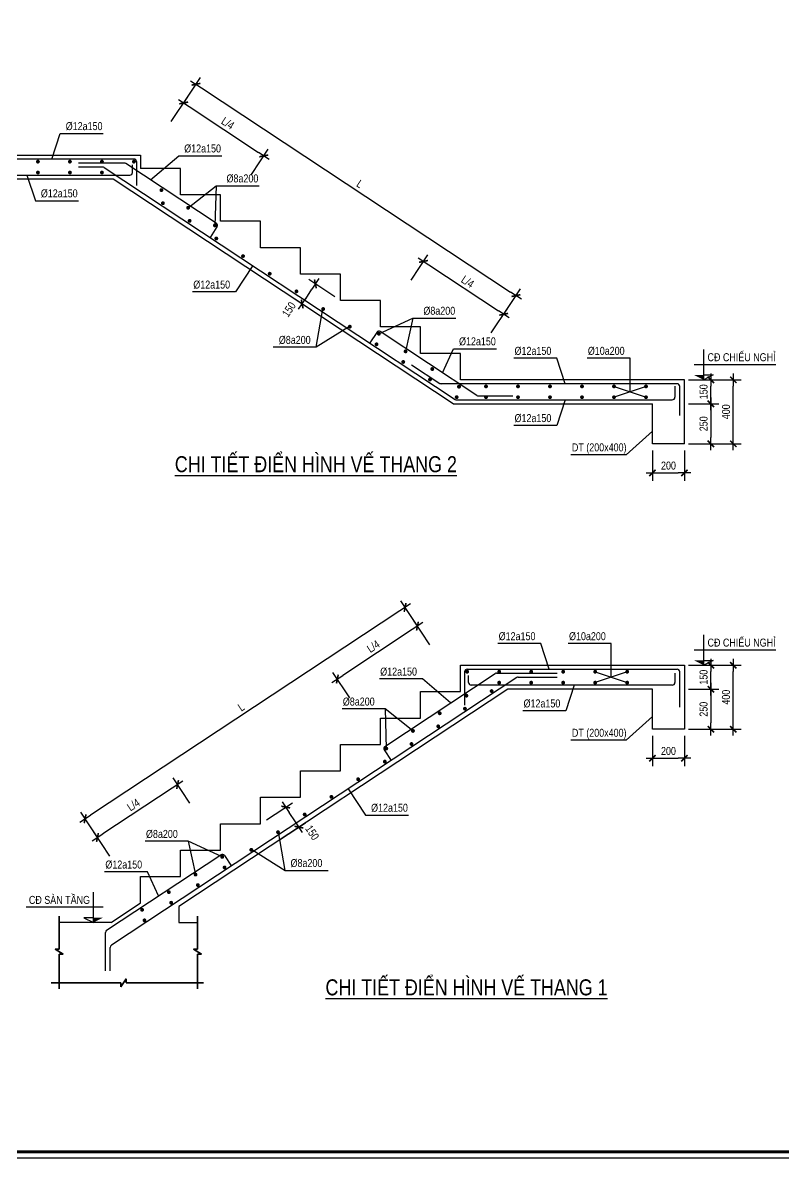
# Model space of a CAD drawing. Header units: millimetres. Extents: x 379264 to 1158416, y -283062 to 356890.
# Drawn here: x 794854 to 806738, y -30402 to -12671 of the extents above; entities that cross this region are included whole.
import ezdxf
from ezdxf.enums import TextEntityAlignment as Align

# ---------------------------------------------------------------- set-up
doc = ezdxf.new("R2010")
doc.units = ezdxf.units.MM
doc.linetypes.add('HIDDEN', pattern=[9.525, 6.35, -3.175])
for name, color, linetype in [('01PM. TEXT A', 3, 'Continuous'), ('02PM. TEXT B', 4, 'Continuous'), ('04PM. THIN', 7, 'Continuous'), ('05PM. FRAME', 4, 'Continuous'), ('06PM. HIDDEN', 4, 'HIDDEN'), ('08PM. SSS X', 6, 'Continuous'), ('11PM. DIM', 2, 'Continuous'), ('BLOCK A - CHI TIET THANG 4$0$Net cat Tuong', 4, 'Continuous')]:
    doc.layers.add(name, color=color, linetype=linetype)
doc.styles.add('[PMDC2013]STYLE', font='arial.ttf', dxfattribs={"width": 0.8})
doc.dimstyles.new('20', dxfattribs={"dimtxt": 250, "dimasz": 200, "dimexe": 250, "dimexo": 0, "dimgap": 100, "dimtad": 1, "dimdec": 0, "dimlfac": 0.2, "dimzin": 0, "dimdsep": 46, "dimtxsty": '[PMDC2013]STYLE', "dimblk": 'TICK', "dimcen": 0, "dimdle": 300, "dimclrd": 2, "dimclre": 2, "dimclrt": 4, "dimadec": 0, "dimazin": 0, "dimtfac": 0.004, "dimtdec": 0, "dimtix": 1, "dimtmove": 2, "dimatfit": 3, "dimldrblk": 'TICK', "dimfxl": 1, "dimtvp": 0.8, "dimtolj": 1, "dimtzin": 0, "dimarcsym": 0})

# ---------------------------------------------------------------- blocks, each defined once
blk = doc.blocks.new('CHG_XX_Khung ten')
blk.add_lwpolyline([(15, 579), (826, 579), (826, 15), (15, 15)], close=True)
at = {"color": 4, "linetype": 'Continuous', "const_width": 1}
blk.add_lwpolyline([(17, 577), (824, 577), (824, 17), (17, 17)], close=True, dxfattribs=at)
blk = doc.blocks.new('TICK')
at = {"color": 0, "linetype": 'ByBlock'}
blk.add_line((1, 0), (-1, 0), dxfattribs=at)
at = {"color": 7, "linetype": 'ByBlock', "const_width": 0.25}
blk.add_lwpolyline([(-0.5, -0.5), (0.5, 0.5)], dxfattribs=at)
blk = doc.blocks.new('*D639')
at = {"layer": '11PM. DIM', "color": 2, "lineweight": -2, "ltscale": 0.3, "transparency": 16777216}
for p, q in [((-14842, -4832), (-14028, -4295)), ((-13933, -4892), (-14126, -4599)), ((-14428, -5458), (-13615, -4921))]:
    blk.add_line(p, q, dxfattribs=at)
at = {"layer": 'Defpoints', "color": 0, "ltscale": 0.3, "transparency": 16777216}
for p in [(-14236, -4432), (-14842, -4832), (-14428, -5458)]:
    blk.add_point(p, dxfattribs=at)
at = {"layer": '11PM. DIM', "color": 2, "lineweight": -2, "ltscale": 0.3, "transparency": 16777216, "xscale": 200, "yscale": 200, "zscale": 200}
for p, rotation in [((-14236, -4432), 123.4248111821306), ((-13823, -5058), 303.4248111821307)]:
    blk.add_blockref('TICK', p, dxfattribs=dict(at, rotation=rotation))
at = {"layer": '11PM. DIM', "color": 4, "ltscale": 0.3, "transparency": 16777216, "insert": (-13409, -5230), "char_height": 250, "attachment_point": 5, "rotation": 303.4248, "style": '[PMDC2013]STYLE'}
blk.add_mtext('\\A1;150', dxfattribs=at)
blk = doc.blocks.new('*D640')
at = {"layer": '11PM. DIM', "color": 2, "lineweight": -2, "ltscale": 0.3, "transparency": 16777216}
for p, q in [((-9735, 636), (-10258, 1428)), ((-10287, 1110), (-12457, -323)), ((-12238, -1017), (-12762, -224))]:
    blk.add_line(p, q, dxfattribs=at)
at = {"layer": 'Defpoints', "color": 0, "ltscale": 0.3, "transparency": 16777216}
for p in [(-9735, 636), (-12624, -433), (-12238, -1017)]:
    blk.add_point(p, dxfattribs=at)
at = {"layer": '11PM. DIM', "color": 2, "lineweight": -2, "ltscale": 0.3, "transparency": 16777216, "xscale": 200, "yscale": 200, "zscale": 200}
for p, rotation in [((-10120, 1220), 33.42481118583261), ((-12624, -433), 213.4248111858326)]:
    blk.add_blockref('TICK', p, dxfattribs=dict(at, rotation=rotation))
at = {"layer": '11PM. DIM', "color": 4, "ltscale": 0.3, "transparency": 16777216, "insert": (-11498, 585), "char_height": 250, "attachment_point": 5, "rotation": 33.4248, "style": '[PMDC2013]STYLE'}
blk.add_mtext('\\A1;L/4', dxfattribs=at)
blk = doc.blocks.new('*D641')
at = {"layer": '11PM. DIM', "color": 2, "lineweight": -2, "ltscale": 0.3, "transparency": 16777216}
for p, q in [((-17231, -4312), (-17754, -3519)), ((-17783, -3838), (-19953, -5270)), ((-19735, -5964), (-20258, -5172))]:
    blk.add_line(p, q, dxfattribs=at)
at = {"layer": 'Defpoints', "color": 0, "ltscale": 0.3, "transparency": 16777216}
for p in [(-17231, -4312), (-20120, -5380), (-19735, -5964)]:
    blk.add_point(p, dxfattribs=at)
at = {"layer": '11PM. DIM', "color": 2, "lineweight": -2, "ltscale": 0.3, "transparency": 16777216, "xscale": 200, "yscale": 200, "zscale": 200}
for p, rotation in [((-17616, -3728), 33.42481118583261), ((-20120, -5380), 213.4248111858326)]:
    blk.add_blockref('TICK', p, dxfattribs=dict(at, rotation=rotation))
at = {"layer": '11PM. DIM', "color": 4, "ltscale": 0.3, "transparency": 16777216, "insert": (-18994, -4363), "char_height": 250, "attachment_point": 5, "rotation": 33.4248, "style": '[PMDC2013]STYLE'}
blk.add_mtext('\\A1;L/4', dxfattribs=at)
blk = doc.blocks.new('*U685')
at = {"const_width": 60}
for points in [[(-30, 0, 1), (30, 0, 1)], [(970, 0, 1), (1030, 0, 1)], [(1970, 0, 1), (2030, 0, 1)], [(2970, 0, 1), (3030, 0, 1)], [(3970, 0, 1), (4030, 0, 1)], [(4970, 0, 1), (5030, 0, 1)], [(5970, 0, 1), (6030, 0, 1)], [(6970, 0, 1), (7030, 0, 1)], [(7970, 0, 1), (8030, 0, 1)], [(8970, 0, 1), (9030, 0, 1)], [(9970, 0, 1), (10030, 0, 1)], [(10970, 0, 1), (11030, 0, 1)], [(11970, 0, 1), (12030, 0, 1)], [(12970, 0, 1), (13030, 0, 1)]]:
    blk.add_lwpolyline(points, format="xyb", close=True, dxfattribs=at)
blk = doc.blocks.new('*U812')
at = {"const_width": 60}
for points in [[(-30, 0, 1), (30, 0, 1)], [(970, 0, 1), (1030, 0, 1)], [(1970, 0, 1), (2030, 0, 1)], [(2970, 0, 1), (3030, 0, 1)]]:
    blk.add_lwpolyline(points, format="xyb", close=True, dxfattribs=at)
blk = doc.blocks.new('*U809')
at = {"const_width": 60}
for points in [[(-4970, 0, -1), (-5030, 0, -1)], [(-3970, 0, -1), (-4030, 0, -1)], [(-2970, 0, -1), (-3030, 0, -1)], [(-1970, 0, -1), (-2030, 0, -1)], [(-970, 0, -1), (-1030, 0, -1)], [(30, 0, -1), (-30, 0, -1)]]:
    blk.add_lwpolyline(points, format="xyb", close=True, dxfattribs=at)
blk = doc.blocks.new('*U811')
at = {"const_width": 60}
for points in [[(-3970, 0, -1), (-4030, 0, -1)], [(-2970, 0, -1), (-3030, 0, -1)], [(-1970, 0, -1), (-2030, 0, -1)], [(-970, 0, -1), (-1030, 0, -1)], [(30, 0, -1), (-30, 0, -1)]]:
    blk.add_lwpolyline(points, format="xyb", close=True, dxfattribs=at)
blk = doc.blocks.new('*D642')
at = {"layer": '11PM. DIM', "color": 2, "lineweight": -2, "ltscale": 0.3, "transparency": 16777216}
for p, q in [((-10120, 1220), (-10643, 2013)), ((-10673, 1694), (-20339, -4686)), ((-20120, -5380), (-20643, -4587))]:
    blk.add_line(p, q, dxfattribs=at)
at = {"layer": 'Defpoints', "color": 0, "ltscale": 0.3, "transparency": 16777216}
for p in [(-10120, 1220), (-20506, -4796), (-20120, -5380)]:
    blk.add_point(p, dxfattribs=at)
at = {"layer": '11PM. DIM', "color": 2, "lineweight": -2, "ltscale": 0.3, "transparency": 16777216, "xscale": 200, "yscale": 200, "zscale": 200}
for p, rotation in [((-10506, 1804), 33.42481118583261), ((-20506, -4796), 213.4248111858326)]:
    blk.add_blockref('TICK', p, dxfattribs=dict(at, rotation=rotation))
at = {"layer": '11PM. DIM', "color": 4, "ltscale": 0.3, "transparency": 16777216, "insert": (-15630, -1308), "char_height": 250, "attachment_point": 5, "rotation": 33.4248, "style": '[PMDC2013]STYLE'}
blk.add_mtext('\\A1;L', dxfattribs=at)
blk = doc.blocks.new('*D643')
at = {"layer": '11PM. DIM', "color": 2, "lineweight": -2, "ltscale": 0.3, "transparency": 16777216}
for p, q in [((-1650, 0), (-700, 0)), ((-950, -550), (-950, -200)), ((-1650, -750), (-700, -750))]:
    blk.add_line(p, q, dxfattribs=at)
at = {"layer": 'Defpoints', "color": 0, "ltscale": 0.3, "transparency": 16777216}
for p in [(-1650, 0), (-950, 0), (-1650, -750)]:
    blk.add_point(p, dxfattribs=at)
at = {"layer": '11PM. DIM', "color": 2, "lineweight": -2, "ltscale": 0.3, "transparency": 16777216, "xscale": 200, "yscale": 200, "zscale": 200}
for p, rotation in [((-950, 0), 90), ((-950, -750), 270)]:
    blk.add_blockref('TICK', p, dxfattribs=dict(at, rotation=rotation))
at = {"layer": '11PM. DIM', "color": 4, "ltscale": 0.3, "transparency": 16777216, "insert": (-1178, -375), "char_height": 250, "attachment_point": 5, "rotation": 90, "style": '[PMDC2013]STYLE'}
blk.add_mtext('\\A1;150', dxfattribs=at)
blk = doc.blocks.new('*D644')
at = {"layer": '11PM. DIM', "color": 2, "lineweight": -2, "ltscale": 0.3, "transparency": 16777216}
for p, q in [((-1650, -750), (-700, -750)), ((-950, -950), (-950, -1800)), ((-1650, -2000), (-700, -2000))]:
    blk.add_line(p, q, dxfattribs=at)
at = {"layer": 'Defpoints', "color": 0, "ltscale": 0.3, "transparency": 16777216}
for p in [(-1650, -750), (-1650, -2000), (-950, -2000)]:
    blk.add_point(p, dxfattribs=at)
at = {"layer": '11PM. DIM', "color": 2, "lineweight": -2, "ltscale": 0.3, "transparency": 16777216, "xscale": 200, "yscale": 200, "zscale": 200}
for p, rotation in [((-950, -750), 90), ((-950, -2000), 270)]:
    blk.add_blockref('TICK', p, dxfattribs=dict(at, rotation=rotation))
at = {"layer": '11PM. DIM', "color": 4, "ltscale": 0.3, "transparency": 16777216, "insert": (-1178, -1375), "char_height": 250, "attachment_point": 5, "rotation": 90, "style": '[PMDC2013]STYLE'}
blk.add_mtext('\\A1;250', dxfattribs=at)
blk = doc.blocks.new('*D645')
at = {"layer": '11PM. DIM', "color": 2, "lineweight": -2, "ltscale": 0.3, "transparency": 16777216}
for p, q in [((-950, 0), (0, 0)), ((-250, -1800), (-250, -200)), ((-950, -2000), (0, -2000))]:
    blk.add_line(p, q, dxfattribs=at)
at = {"layer": 'Defpoints', "color": 0, "ltscale": 0.3, "transparency": 16777216}
for p in [(-950, 0), (-250, 0), (-950, -2000)]:
    blk.add_point(p, dxfattribs=at)
at = {"layer": '11PM. DIM', "color": 2, "lineweight": -2, "ltscale": 0.3, "transparency": 16777216, "xscale": 200, "yscale": 200, "zscale": 200}
for p, rotation in [((-250, 0), 90), ((-250, -2000), 270)]:
    blk.add_blockref('TICK', p, dxfattribs=dict(at, rotation=rotation))
at = {"layer": '11PM. DIM', "color": 4, "ltscale": 0.3, "transparency": 16777216, "insert": (-478, -1000), "char_height": 250, "attachment_point": 5, "rotation": 90, "style": '[PMDC2013]STYLE'}
blk.add_mtext('\\A1;400', dxfattribs=at)
blk = doc.blocks.new('*D646')
at = {"layer": '11PM. DIM', "color": 2, "lineweight": -2, "ltscale": 0.3, "transparency": 16777216}
for p, q in [((-2776, -2208), (-2776, -3158)), ((-1776, -2208), (-1776, -3158)), ((-2576, -2908), (-1976, -2908))]:
    blk.add_line(p, q, dxfattribs=at)
at = {"layer": 'Defpoints', "color": 0, "ltscale": 0.3, "transparency": 16777216}
for p in [(-2776, -2208), (-1776, -2208), (-1776, -2908)]:
    blk.add_point(p, dxfattribs=at)
at = {"layer": '11PM. DIM', "color": 2, "lineweight": -2, "ltscale": 0.3, "transparency": 16777216, "xscale": 200, "yscale": 200, "zscale": 200, "rotation": 180}
blk.add_blockref('TICK', (-2776, -2908), dxfattribs=at)
at = {"layer": '11PM. DIM', "color": 2, "lineweight": -2, "ltscale": 0.3, "transparency": 16777216, "xscale": 200, "yscale": 200, "zscale": 200}
blk.add_blockref('TICK', (-1776, -2908), dxfattribs=at)
at = {"layer": '11PM. DIM', "color": 4, "ltscale": 0.3, "transparency": 16777216, "insert": (-2276, -2681), "char_height": 250, "attachment_point": 5, "style": '[PMDC2013]STYLE'}
blk.add_mtext('\\A1;200', dxfattribs=at)
blk = doc.blocks.new('*U810')
at = {"layer": '04PM. THIN'}
for p, q in [((0, 0), (0, 950)), ((-300, 475), (2250, 475)), ((0, 150), (300, 150)), ((300, 150), (0, 0))]:
    blk.add_line(p, q, dxfattribs=at)
at = {"layer": '04PM. THIN', "linetype": 'ByBlock'}
blk.add_line((-475, 0), (475, 0), dxfattribs=at)
at = {"layer": '04PM. THIN'}
blk.add_solid([(0, 0), (0, 150), (-300, 150)], dxfattribs=at)
blk = doc.blocks.new('*U1034')
at = {"layer": '04PM. THIN'}
for p, q in [((0, 0), (0, 950)), ((-300, 475), (2100, 475)), ((0, 150), (300, 150)), ((300, 150), (0, 0))]:
    blk.add_line(p, q, dxfattribs=at)
at = {"layer": '04PM. THIN', "linetype": 'ByBlock'}
blk.add_line((-475, 0), (475, 0), dxfattribs=at)
at = {"layer": '04PM. THIN'}
blk.add_solid([(0, 0), (0, 150), (-300, 150)], dxfattribs=at)
blk = doc.blocks.new('*D630')
at = {"layer": '11PM. DIM', "color": 2, "lineweight": -2, "ltscale": 0.3, "transparency": 16777216}
for p, q in [((-10929, 2593), (-11743, 3130)), ((-11342, 1967), (-12156, 2504)), ((-11837, 2533), (-11644, 2826))]:
    blk.add_line(p, q, dxfattribs=at)
at = {"layer": 'Defpoints', "color": 0, "ltscale": 0.3, "transparency": 16777216}
for p in [(-11534, 2993), (-10929, 2593), (-11342, 1967)]:
    blk.add_point(p, dxfattribs=at)
at = {"layer": '11PM. DIM', "color": 2, "lineweight": -2, "ltscale": 0.3, "transparency": 16777216, "xscale": 200, "yscale": 200, "zscale": 200}
for p, rotation in [((-11534, 2993), 56.5751888178694), ((-11947, 2367), 236.5751888178694)]:
    blk.add_blockref('TICK', p, dxfattribs=dict(at, rotation=rotation))
at = {"layer": '11PM. DIM', "color": 4, "ltscale": 0.3, "transparency": 16777216, "insert": (-12361, 2195), "char_height": 250, "attachment_point": 5, "rotation": 56.5752, "style": '[PMDC2013]STYLE'}
blk.add_mtext('\\A1;150', dxfattribs=at)
blk = doc.blocks.new('*D631')
at = {"layer": '11PM. DIM', "color": 2, "lineweight": -2, "ltscale": 0.3, "transparency": 16777216}
for p, q in [((-16036, 8061), (-15513, 8853)), ((-15483, 8535), (-13314, 7102)), ((-13532, 6408), (-13009, 7201))]:
    blk.add_line(p, q, dxfattribs=at)
at = {"layer": 'Defpoints', "color": 0, "ltscale": 0.3, "transparency": 16777216}
for p in [(-16036, 8061), (-13147, 6992), (-13532, 6408)]:
    blk.add_point(p, dxfattribs=at)
at = {"layer": '11PM. DIM', "color": 2, "lineweight": -2, "ltscale": 0.3, "transparency": 16777216, "xscale": 200, "yscale": 200, "zscale": 200}
for p, rotation in [((-15650, 8645), 146.5751888141674), ((-13147, 6992), 326.5751888141674)]:
    blk.add_blockref('TICK', p, dxfattribs=dict(at, rotation=rotation))
at = {"layer": '11PM. DIM', "color": 4, "ltscale": 0.3, "transparency": 16777216, "insert": (-14272, 8010), "char_height": 250, "attachment_point": 5, "rotation": 326.5752, "style": '[PMDC2013]STYLE'}
blk.add_mtext('\\A1;L/4', dxfattribs=at)
blk = doc.blocks.new('*D632')
at = {"layer": '11PM. DIM', "color": 2, "lineweight": -2, "ltscale": 0.3, "transparency": 16777216}
for p, q in [((-8540, 3113), (-8017, 3906)), ((-7987, 3587), (-5817, 2155)), ((-6036, 1461), (-5513, 2253))]:
    blk.add_line(p, q, dxfattribs=at)
at = {"layer": 'Defpoints', "color": 0, "ltscale": 0.3, "transparency": 16777216}
for p in [(-8540, 3113), (-5650, 2045), (-6036, 1461)]:
    blk.add_point(p, dxfattribs=at)
at = {"layer": '11PM. DIM', "color": 2, "lineweight": -2, "ltscale": 0.3, "transparency": 16777216, "xscale": 200, "yscale": 200, "zscale": 200}
for p, rotation in [((-8154, 3697), 146.5751888141674), ((-5650, 2045), 326.5751888141674)]:
    blk.add_blockref('TICK', p, dxfattribs=dict(at, rotation=rotation))
at = {"layer": '11PM. DIM', "color": 4, "ltscale": 0.3, "transparency": 16777216, "insert": (-6776, 3062), "char_height": 250, "attachment_point": 5, "rotation": 326.5752, "style": '[PMDC2013]STYLE'}
blk.add_mtext('\\A1;L/4', dxfattribs=at)
blk = doc.blocks.new('*U580')
at = {"const_width": 60}
for points in [[(-30, 0, 1), (30, 0, 1)], [(970, 0, 1), (1030, 0, 1)], [(1970, 0, 1), (2030, 0, 1)], [(2970, 0, 1), (3030, 0, 1)], [(3970, 0, 1), (4030, 0, 1)], [(4970, 0, 1), (5030, 0, 1)], [(5970, 0, 1), (6030, 0, 1)], [(6970, 0, 1), (7030, 0, 1)], [(7970, 0, 1), (8030, 0, 1)], [(8970, 0, 1), (9030, 0, 1)], [(9970, 0, 1), (10030, 0, 1)], [(10970, 0, 1), (11030, 0, 1)]]:
    blk.add_lwpolyline(points, format="xyb", close=True, dxfattribs=at)
blk = doc.blocks.new('*U579')
at = {"const_width": 60}
for points in [[(-30, 0, 1), (30, 0, 1)], [(970, 0, 1), (1030, 0, 1)], [(1970, 0, 1), (2030, 0, 1)]]:
    blk.add_lwpolyline(points, format="xyb", close=True, dxfattribs=at)
blk = doc.blocks.new('*D633')
at = {"layer": '11PM. DIM', "color": 2, "lineweight": -2, "ltscale": 0.3, "transparency": 16777216}
for p, q in [((-15650, 8645), (-15127, 9438)), ((-15098, 9119), (-5432, 2739)), ((-5650, 2045), (-5127, 2838))]:
    blk.add_line(p, q, dxfattribs=at)
at = {"layer": 'Defpoints', "color": 0, "ltscale": 0.3, "transparency": 16777216}
for p in [(-15650, 8645), (-5265, 2629), (-5650, 2045)]:
    blk.add_point(p, dxfattribs=at)
at = {"layer": '11PM. DIM', "color": 2, "lineweight": -2, "ltscale": 0.3, "transparency": 16777216, "xscale": 200, "yscale": 200, "zscale": 200}
for p, rotation in [((-15265, 9229), 146.5751888141674), ((-5265, 2629), 326.5751888141674)]:
    blk.add_blockref('TICK', p, dxfattribs=dict(at, rotation=rotation))
at = {"layer": '11PM. DIM', "color": 4, "ltscale": 0.3, "transparency": 16777216, "insert": (-10141, 6117), "char_height": 250, "attachment_point": 5, "rotation": 326.5752, "style": '[PMDC2013]STYLE'}
blk.add_mtext('\\A1;L', dxfattribs=at)
blk = doc.blocks.new('*D634')
at = {"layer": '11PM. DIM', "color": 2, "lineweight": -2, "ltscale": 0.3, "transparency": 16777216}
for p, q in [((126, 0), (1076, 0)), ((826, -550), (826, -200)), ((126, -750), (1076, -750))]:
    blk.add_line(p, q, dxfattribs=at)
at = {"layer": 'Defpoints', "color": 0, "ltscale": 0.3, "transparency": 16777216}
for p in [(126, 0), (826, 0), (126, -750)]:
    blk.add_point(p, dxfattribs=at)
at = {"layer": '11PM. DIM', "color": 2, "lineweight": -2, "ltscale": 0.3, "transparency": 16777216, "xscale": 200, "yscale": 200, "zscale": 200}
for p, rotation in [((826, 0), 90), ((826, -750), 270)]:
    blk.add_blockref('TICK', p, dxfattribs=dict(at, rotation=rotation))
at = {"layer": '11PM. DIM', "color": 4, "ltscale": 0.3, "transparency": 16777216, "insert": (598, -375), "char_height": 250, "attachment_point": 5, "rotation": 90, "style": '[PMDC2013]STYLE'}
blk.add_mtext('\\A1;150', dxfattribs=at)
blk = doc.blocks.new('*D635')
at = {"layer": '11PM. DIM', "color": 2, "lineweight": -2, "ltscale": 0.3, "transparency": 16777216}
for p, q in [((126, -750), (1076, -750)), ((826, -950), (826, -1800)), ((126, -2000), (1076, -2000))]:
    blk.add_line(p, q, dxfattribs=at)
at = {"layer": 'Defpoints', "color": 0, "ltscale": 0.3, "transparency": 16777216}
for p in [(126, -750), (126, -2000), (826, -2000)]:
    blk.add_point(p, dxfattribs=at)
at = {"layer": '11PM. DIM', "color": 2, "lineweight": -2, "ltscale": 0.3, "transparency": 16777216, "xscale": 200, "yscale": 200, "zscale": 200}
for p, rotation in [((826, -750), 90), ((826, -2000), 270)]:
    blk.add_blockref('TICK', p, dxfattribs=dict(at, rotation=rotation))
at = {"layer": '11PM. DIM', "color": 4, "ltscale": 0.3, "transparency": 16777216, "insert": (598, -1375), "char_height": 250, "attachment_point": 5, "rotation": 90, "style": '[PMDC2013]STYLE'}
blk.add_mtext('\\A1;250', dxfattribs=at)
blk = doc.blocks.new('*D636')
at = {"layer": '11PM. DIM', "color": 2, "lineweight": -2, "ltscale": 0.3, "transparency": 16777216}
for p, q in [((826, 0), (1776, 0)), ((1526, -1800), (1526, -200)), ((826, -2000), (1776, -2000))]:
    blk.add_line(p, q, dxfattribs=at)
at = {"layer": 'Defpoints', "color": 0, "ltscale": 0.3, "transparency": 16777216}
for p in [(826, 0), (1526, 0), (826, -2000)]:
    blk.add_point(p, dxfattribs=at)
at = {"layer": '11PM. DIM', "color": 2, "lineweight": -2, "ltscale": 0.3, "transparency": 16777216, "xscale": 200, "yscale": 200, "zscale": 200}
for p, rotation in [((1526, 0), 90), ((1526, -2000), 270)]:
    blk.add_blockref('TICK', p, dxfattribs=dict(at, rotation=rotation))
at = {"layer": '11PM. DIM', "color": 4, "ltscale": 0.3, "transparency": 16777216, "insert": (1298, -1000), "char_height": 250, "attachment_point": 5, "rotation": 90, "style": '[PMDC2013]STYLE'}
blk.add_mtext('\\A1;400', dxfattribs=at)
blk = doc.blocks.new('*D637')
at = {"layer": '11PM. DIM', "color": 2, "lineweight": -2, "ltscale": 0.3, "transparency": 16777216}
for p, q in [((-1000, -2208), (-1000, -3158)), ((0, -2208), (0, -3158)), ((-800, -2908), (-200, -2908))]:
    blk.add_line(p, q, dxfattribs=at)
at = {"layer": 'Defpoints', "color": 0, "ltscale": 0.3, "transparency": 16777216}
for p in [(-1000, -2208), (0, -2208), (0, -2908)]:
    blk.add_point(p, dxfattribs=at)
at = {"layer": '11PM. DIM', "color": 2, "lineweight": -2, "ltscale": 0.3, "transparency": 16777216, "xscale": 200, "yscale": 200, "zscale": 200, "rotation": 180}
blk.add_blockref('TICK', (-1000, -2908), dxfattribs=at)
at = {"layer": '11PM. DIM', "color": 2, "lineweight": -2, "ltscale": 0.3, "transparency": 16777216, "xscale": 200, "yscale": 200, "zscale": 200}
blk.add_blockref('TICK', (0, -2908), dxfattribs=at)
at = {"layer": '11PM. DIM', "color": 4, "ltscale": 0.3, "transparency": 16777216, "insert": (-500, -2681), "char_height": 250, "attachment_point": 5, "style": '[PMDC2013]STYLE'}
blk.add_mtext('\\A1;200', dxfattribs=at)
blk = doc.blocks.new('*D638')
at = {"layer": '11PM. DIM', "color": 2, "lineweight": -2, "ltscale": 0.3, "transparency": 16777216}
for p, q in [((-21882, 7017), (-22832, 7017)), ((-22582, 6467), (-22582, 6817)), ((-21882, 6267), (-22832, 6267))]:
    blk.add_line(p, q, dxfattribs=at)
at = {"layer": 'Defpoints', "color": 0, "ltscale": 0.3, "transparency": 16777216}
for p in [(-22582, 7017), (-21882, 7017), (-21882, 6267)]:
    blk.add_point(p, dxfattribs=at)
at = {"layer": '11PM. DIM', "color": 2, "lineweight": -2, "ltscale": 0.3, "transparency": 16777216, "xscale": 200, "yscale": 200, "zscale": 200}
for p, rotation in [((-22582, 7017), 90), ((-22582, 6267), 270)]:
    blk.add_blockref('TICK', p, dxfattribs=dict(at, rotation=rotation))
at = {"layer": '11PM. DIM', "color": 4, "ltscale": 0.3, "transparency": 16777216, "insert": (-22801, 5858), "char_height": 250, "attachment_point": 5, "rotation": 90, "style": '[PMDC2013]STYLE'}
blk.add_mtext('\\A1;150', dxfattribs=at)
blk = doc.blocks.new('*U647')
at = {"const_width": 60}
blk.add_lwpolyline([(30, 0, -1), (-30, 0, -1)], format="xyb", close=True, dxfattribs=at)
blk = doc.blocks.new('A$C6F376B1A')
at = {"layer": '04PM. THIN'}
for p, q in [((-4565.5, -205), (-3565.5, -545)), ((-3565.5, -205), (-4565.5, -545)), ((-11133.7, -1366.5), (-11094.7, -2604.6)), ((-14256.2, -6409.2), (-14466.4, -5207.3)), ((-17286.4, -5499.8), (-17055.2, -6538.5))]:
    blk.add_line(p, q, dxfattribs=at)
at = {"layer": '04PM. THIN', "flags": 128}
for points in [[(-6000.3, -125), (-6264.6, 675), (-7606, 675)], [(-4065.5, -375), (-4065.5, 675), (-5406.9, 675)], [(-9083.2, -1181.1), (-9966.7, -431), (-11308.1, -431)], [(-5222.9, -625), (-5487.1, -1425), (-6828.5, -1425)], [(-10260.1, -2053.7), (-11133.7, -1366.5), (-12475.1, -1366.5)], [(-2775.6, -1600.6), (-3595.2, -2340.7), (-5325.1, -2340.7)], [(-12280.9, -3860.7), (-11738.9, -4682.1), (-10397.5, -4682.1)], [(-16220.6, -5987.6), (-17286.4, -5499.8), (-18627.8, -5499.8)], [(-15301, -5758.2), (-14256.2, -6409.2), (-12914.8, -6409.2)], [(-18211.1, -7205.5), (-18555.6, -6455.3), (-19897, -6455.3)]]:
    blk.add_lwpolyline(points, dxfattribs=at)
at = {"layer": '04PM. THIN'}
for points in [[(-21320.8, -10102.7), (-21320.8, -10102.7), (-21320.8, -9029.8), (-21193.5, -9028.8), (-21444.2, -8869.1), (-21320.8, -8869.1), (-21320.8, -7835.1), (-21320.8, -7835.1), (-21320.8, -8869.4), (-21444.2, -8869.1), (-21193.5, -9028.8), (-21320.8, -9029.3)], [(-16994.3, -10102.7), (-16994.3, -10102.7), (-16994.3, -9029.8), (-16867, -9028.8), (-17117.8, -8869.1), (-16994.3, -8869.1), (-16994.3, -7835.1), (-16994.3, -7835.1), (-16994.3, -8869.4), (-17117.8, -8869.1), (-16867, -9028.8), (-16994.3, -9029.3)], [(-16803.7, -9920.4), (-16803.7, -9920.4), (-19225.4, -9920.4), (-19226.4, -9793.1), (-19386.1, -10043.9), (-19386.1, -9920.4), (-21565.2, -9920.4), (-21565.2, -9920.4), (-19385.8, -9920.4), (-19386.1, -10043.9), (-19226.4, -9793.1), (-19225.9, -9920.4)]]:
    blk.add_lwpolyline(points, close=True, dxfattribs=at)
at = {"layer": '05PM. FRAME', "ltscale": 0.25}
for p, q in [((-1775.6, 0), (-1775.6, -2000)), ((-2775.6, -750), (-7295.4, -750)), ((-2775.6, -2000), (-2775.6, -750)), ((-1775.6, -2000), (-2775.6, -2000)), ((-19694.8, -8035), (-18770.5, -7425)), ((-19694.8, -8035), (-21320.8, -8035))]:
    blk.add_line(p, q, dxfattribs=at)
for points in [[(-18770.5, -7425), (-18770.5, -7425), (-18770.5, -6600), (-17520.5, -6600), (-17520.5, -5775), (-16270.5, -5775), (-16270.5, -4950), (-15020.5, -4950), (-15020.5, -4125), (-13770.5, -4125), (-13770.5, -3300), (-12520.5, -3300), (-12520.5, -2475), (-11270.5, -2475), (-11270.5, -1650), (-10020.5, -1650), (-10020.5, -825), (-8770.5, -825), (-8770.5, 0), (-1775.6, 0)], [(-7295.4, -750), (-17575.4, -7534.8), (-17575.4, -8035), (-16994.3, -8035)]]:
    blk.add_lwpolyline(points, dxfattribs=at)
at = {"layer": '08PM. SSS X', "ltscale": 400}
for p, q in [((-11138.8, -2537.8), (-7692.5, -263.2)), ((-8645.5, -205), (-8645.5, -1247.4)), ((-8565.5, -125), (-2005.6, -125)), ((-8520.5, -545), (-8520.5, -326.4)), ((-7648.4, -250), (-5758.7, -250)), ((-2075.6, -246.6), (-2075.6, -545)), ((-1925.6, -1312.5), (-1925.6, -205)), ((-7019.5, -388.2), (-19684.6, -8747.2)), ((-2155.6, -625), (-8440.5, -625)), ((-6975.5, -375), (-5758.7, -375)), ((-11161.5, -2648.6), (-10943.9, -2978.3)), ((-19834.6, -8277.1), (-16264.6, -5920.9)), ((-16153.8, -5943.6), (-15936.2, -6273.2)), ((-19870.5, -9547.6), (-19870.5, -8343.8)), ((-19720.5, -9547.6), (-19720.5, -8814))]:
    blk.add_line(p, q, dxfattribs=at)
for centre, start, end in [((-8565.5, -205), 90, 180), ((-7648.4, -330), 90, 123.42481), ((-2005.6, -205), 0, 90), ((-8440.5, -545), 180, 270), ((-6975.5, -455), 90, 123.42481), ((-2155.6, -545), 270, 0), ((-11094.7, -2604.6), 123.42481, 213.42481), ((-16220.6, -5987.6), 33.42481, 123.42481), ((-19790.5, -8343.8), 123.42481, 180), ((-19640.5, -8814), 123.42481, 180)]:
    blk.add_arc(centre, 80, start, end, dxfattribs=at)
at = {"layer": '02PM. TEXT B', "ltscale": 500}
blk.add_blockref('*U810', (-1175, 0), dxfattribs=at)
at = {"layer": '02PM. TEXT B', "ltscale": 500, "xscale": -1}
blk.add_blockref('*U1034', (-20245.5, -8035), dxfattribs=at)
at = {"layer": '04PM. THIN', "xscale": -1}
blk.add_blockref('*U809', (-8565.5, -205), dxfattribs=at)
at = {"layer": '04PM. THIN'}
for name, p, rotation in [('*U811', (-7565.5, -545), 180), ('*U812', (-16220.6, -5987.6), 213.4248111826145)]:
    blk.add_blockref(name, p, dxfattribs=dict(at, rotation=rotation))
at = {"layer": '04PM. THIN', "xscale": -1}
for name, p, rotation in [('*U685', (-18651.4, -7969.4), 213.4248111825855), ('*U812', (-11094.7, -2604.6), 213.4248111826163)]:
    blk.add_blockref(name, p, dxfattribs=dict(at, rotation=rotation))
at = {"layer": '01PM. TEXT A', "style": '[PMDC2013]STYLE', "width": 0.8}
blk.add_text('%%UCHI TIẾT ĐIỂN HÌNH VẾ THANG 1', height=500, dxfattribs=at).set_placement((-8586.5, -10310.9), align=Align.CENTER)
at = {"layer": '02PM. TEXT B', "color": 4, "style": '[PMDC2013]STYLE', "width": 0.8}
for s, p in [('%%C12a150', (-7582.3, 780)), ('%%C10a200', (-5383.2, 780)), ('%%C12a150', (-11284.4, -326)), ('%%C8a200', (-12451.4, -1261.5)), ('%%C12a150', (-6804.8, -1320)), ('DT (200x400)', (-5293.9, -2235.7)), ('%%C12a150', (-11568.8, -4577.1)), ('%%C8a200', (-18604.1, -5394.8)), ('%%C12a150', (-19873.3, -6350.3)), ('%%C8a200', (-14086.1, -6304.2))]:
    blk.add_text(s, height=250, dxfattribs=at).set_placement(p)
at = {"layer": '02PM. TEXT B', "ltscale": 500, "style": '[PMDC2013]STYLE', "width": 0.8}
for s, p in [('CĐ CHIẾU NGHỈ', (-1055.2, 705, 0)), ('CĐ SÀN TẦNG', (-22262.4, -7330, 0))]:
    blk.add_text(s, height=250, dxfattribs=at).set_placement(p, align=Align.MIDDLE_LEFT)
at = {"layer": '11PM. DIM', "ltscale": 0.3}
for base, p1, p2, text, picture, middle in [((-20505.7, -4796), (-10120.1, 1219.8), (-20120.1, -5380.2), 'L', '*D642', (-15629.6, -1308.2)), ((-12623.9, -432.7), (-9734.5, 635.6), (-12238.4, -1017), 'L/4', '*D640', (-11498.3, 584.9)), ((-20120.1, -5380.2), (-17230.7, -4311.9), (-19734.5, -5964.4), 'L/4', '*D641', (-18994.5, -4362.6))]:
    dim = blk.add_linear_dim(base=base, p1=p1, p2=p2, angle=213.42481, text=text, dimstyle='20', override={"dimtxsty": '[PMDC2013]STYLE'}, dxfattribs=at)
    dim.commit()
    dim.dimension.update_dxf_attribs({"geometry": picture, "text_midpoint": middle})
for base, p1, p2, angle, picture, middle in [((-950, 0), (-1650, -750), (-1650, 0), 90, '*D643', (-1177.6, -375)), ((-250, 0), (-950, -2000), (-950, 0), 90, '*D645', (-477.6, -1000)), ((-950, -2000), (-1650, -750), (-1650, -2000), 270, '*D644', (-1177.6, -1375))]:
    dim = blk.add_linear_dim(base=base, p1=p1, p2=p2, angle=angle, dimstyle='20', override={"dimtxsty": '[PMDC2013]STYLE'}, dxfattribs=at)
    dim.commit()
    dim.dimension.update_dxf_attribs({"geometry": picture, "text_midpoint": middle})
dim = blk.add_linear_dim(base=(-1775.6, -2908.3), p1=(-2775.6, -2208.3), p2=(-1775.6, -2208.3), dimstyle='20', override={"dimtxsty": '[PMDC2013]STYLE'}, dxfattribs=at)
dim.commit()
dim.dimension.update_dxf_attribs({"geometry": '*D646', "text_midpoint": (-2275.6, -2680.6)})
dim = blk.add_linear_dim(base=(-14236.4, -4432.5), p1=(-14428.4, -5457.8), p2=(-14841.5, -4831.9), angle=123.42481, dimstyle='20', dxfattribs=at)
dim.commit()
dim.dimension.update_dxf_attribs({"geometry": '*D639', "text_midpoint": (-13409.4, -5230.2), "dimtype": 128})
blk = doc.blocks.new('A$C60200449')
at = {"layer": '04PM. THIN'}
for p, q in [((-22205, 6811.7), (-21205, 6471.7)), ((-21205, 6811.7), (-22205, 6471.7)), ((-14636.8, 6058.5), (-14675.8, 4820.4)), ((-11514.3, 1015.8), (-11304.1, 2217.7)), ((-8484.1, 1925.2), (-8715.3, 886.5)), ((-1202.4, -206.2, 0), (-2202.4, -546.2, 0)), ((-2202.4, -206.2, 0), (-1202.4, -546.2, 0))]:
    blk.add_line(p, q, dxfattribs=at)
at = {"layer": '04PM. THIN', "flags": 128}
for points in [[(-21705, 6641.7), (-21705, 7691.7), (-23046.4, 7691.7)], [(-19770.2, 6891.7), (-19505.9, 7691.7), (-18164.5, 7691.7)], [(-16687.3, 6243.9), (-15803.8, 6994), (-14462.4, 6994)], [(-20547.7, 6391.7), (-20283.4, 5591.7), (-18942, 5591.7)], [(-15510.4, 5371.3), (-14636.8, 6058.5), (-13295.4, 6058.5)], [(-23994.9, 5016.7), (-23175.3, 4276.6), (-21445.4, 4276.6)], [(-13489.6, 3564.3), (-14031.7, 2742.9), (-15373.1, 2742.9)], [(-9550, 1437.4), (-8484.1, 1925.2), (-7142.7, 1925.2)], [(-10469.5, 1666.8), (-11514.3, 1015.8), (-12855.7, 1015.8)], [(-7559.5, 219.5), (-7215, 969.7), (-5873.6, 969.7)], [(-1000, -1600.6), (-1819.6, -2340.7), (-3549.5, -2340.7)]]:
    blk.add_lwpolyline(points, dxfattribs=at)
at = {"layer": '04PM. THIN'}
blk.add_lwpolyline([(-27027.9, 5567.7), (-27027.9, 5567.7), (-27027.9, 6349.8), (-26900.6, 6350.7), (-27151.3, 6510.4), (-27027.9, 6510.4), (-27027.9, 7216.6), (-27027.9, 7216.6), (-27027.9, 6510.2), (-27151.3, 6510.4), (-26900.6, 6350.7), (-27027.9, 6350.3)], close=True, dxfattribs=at)
at = {"layer": '04PM. THIN', "elevation": 0, "flags": 128}
for points in [[(-3728.2, -126.2), (-3992.5, 673.8), (-5333.9, 673.8)], [(-1702.4, -376.2), (-1702.4, 673.8), (-3043.8, 673.8)], [(-3728.2, -626.2), (-3992.5, -1426.2), (-5333.9, -1426.2)]]:
    blk.add_lwpolyline(points, dxfattribs=at)
at = {"layer": '05PM. FRAME', "ltscale": 0.25}
for p, q in [((-7225.2, -750), (-1000, -750)), ((-1000, -2000), (-1000, -750)), ((0, -2000), (-1000, -2000))]:
    blk.add_line(p, q, dxfattribs=at)
for points in [[(-7000, 0), (-7000, 0), (-7000, 825), (-8250, 825), (-8250, 1650), (-9500, 1650), (-9500, 2475), (-10750, 2475), (-10750, 3300), (-12000, 3300), (-12000, 4125), (-13250, 4125), (-13250, 4950), (-14500, 4950), (-14500, 5775), (-15750, 5775), (-15750, 6600), (-17000, 6600), (-17000, 6600), (-17000, 6600)], [(-23249.9, 6266.7), (-23249.9, 5016.7), (-25750, 5016.7), (-25750, 5766.7), (-27027.9, 5766.7)], [(0, -2000), (0, 0), (-7000, 0)]]:
    blk.add_lwpolyline(points, dxfattribs=at)
at = {"layer": '06PM. HIDDEN', "linetype": 'HIDDEN', "ltscale": 0.25}
blk.add_line((-23249.9, 6266.7), (-23249.9, 7016.7), dxfattribs=at)
at = {"layer": '08PM. SSS X', "ltscale": 400}
for p, q in [((-17205, 6891.7), (-25025, 6891.7)), ((-17503.4, 6766.7), (-18936.3, 6766.7)), ((-14631.8, 4887.2), (-17459.4, 6753.4)), ((-17125, 6811.7), (-17125, 6071.3)), ((-25025, 6391.7), (-17330, 6391.7)), ((-18176.4, 6641.7), (-18936.3, 6641.7)), ((-18132.3, 6628.4), (-7162.3, -611.8)), ((-17250, 6471.7), (-17250, 6712)), ((-14609.1, 4776.4), (-14826.6, 4446.7)), ((-9616.7, 1481.4), (-9834.3, 1151.8)), ((-6489.4, -486.8), (-9505.9, 1504.1)), ((-8528.8, 469.9), (-7648.1, -111.4)), ((-224, -125.2), (-7604, -124.7)), ((-300, -199.5), (-300, -545)), ((-150, -1120.5), (-150, -205)), ((-7118.2, -625), (-380, -625)), ((-6445.3, -500), (-5366.3, -500))]:
    blk.add_line(p, q, dxfattribs=at)
for centre, start, end in [((-17503.4, 6686.7), 56.57519, 90), ((-17205, 6811.7), 0, 90), ((-18176.4, 6561.7), 56.57519, 90), ((-17330, 6471.7), 270, 0), ((-14675.8, 4820.4), 326.57519, 56.57519), ((-9550, 1437.4), 56.57519, 146.57519), ((-7604, -44.7), 236.57519, 269.98523), ((-230, -205), 0, 90), ((-7118.2, -545), 236.57519, 270), ((-6445.3, -420), 236.57519, 270), ((-380, -545), 270, 0)]:
    blk.add_arc(centre, 80, start, end, dxfattribs=at)
at = {"layer": 'BLOCK A - CHI TIET THANG 4$0$Net cat Tuong'}
blk.add_line((-27027.9, 7016.7), (-23249.9, 7016.7), dxfattribs=at)
for points in [[(-23249.9, 7016.7), (-17000, 7016.7), (-17000, 6600)], [(-7225.2, -750), (-17856.5, 6266.7), (-23249.9, 6266.7)]]:
    blk.add_lwpolyline(points, dxfattribs=at)
at = {"layer": '02PM. TEXT B', "ltscale": 500, "xscale": -1}
blk.add_blockref('*U1034', (-24589.9, 7015), dxfattribs=at)
at = {"layer": '02PM. TEXT B', "ltscale": 500}
blk.add_blockref('*U810', (600.6, 0), dxfattribs=at)
at = {"layer": '04PM. THIN'}
for name, p in [('*U647', (-23100.9, 6811.7)), ('*U809', (-17205, 6811.7)), ('*U809', (-1202.4, -206.2, 0))]:
    blk.add_blockref(name, p, dxfattribs=at)
at = {"layer": '04PM. THIN', "xscale": -1}
for name, p, rotation in [('*U647', (-23100.9, 6471.7), 180), ('*U811', (-18205, 6471.7), 180), ('*U812', (-9550, 1437.4), 146.5751888173855), ('*U809', (-1202.4, -545.1, 0), 180)]:
    blk.add_blockref(name, p, dxfattribs=dict(at, rotation=rotation))
at = {"layer": '04PM. THIN'}
for name, p, rotation in [('*U579', (-14675.8, 4820.4), 146.5751888173837), ('*U580', (-7119.1, -544.4), 146.5751888174145)]:
    blk.add_blockref(name, p, dxfattribs=dict(at, rotation=rotation))
at = {"layer": '01PM. TEXT A', "style": '[PMDC2013]STYLE', "width": 0.8}
blk.add_text('%%UCHI TIẾT ĐIỂN HÌNH VẾ THANG 2', height=500, dxfattribs=at).set_placement((-11518.9, -2885.9), align=Align.CENTER)
at = {"layer": '02PM. TEXT B', "ltscale": 500, "style": '[PMDC2013]STYLE', "width": 0.8}
for s, p in [('CĐ SÀN TẦNG', (-26606.7, 7720, 0)), ('CĐ CHIẾU NGHỈ', (720.4, 705, 0))]:
    blk.add_text(s, height=250, dxfattribs=at).set_placement(p, align=Align.MIDDLE_LEFT)
at = {"layer": '02PM. TEXT B', "color": 4, "style": '[PMDC2013]STYLE', "width": 0.8}
for s, p in [('%%C10a200', (-23022.7, 7796.7)), ('%%C12a150', (-19335.8, 7796.7)), ('%%C12a150', (-15633.8, 7099)), ('%%C8a200', (-14311.3, 6163.5)), ('%%C12a150', (-20113.3, 5696.7)), ('DẦM TẦNG', (-22955.3, 4381.6)), ('%%C12a150', (-15349.4, 2847.9)), ('%%C8a200', (-8158.7, 2030.2)), ('%%C8a200', (-12676.6, 1120.8)), ('%%C12a150', (-7044.9, 1074.7)), ('%%C12a150', (-5310.2, 778.8, 0)), ('%%C10a200', (-3020.1, 778.8, 0)), ('%%C12a150', (-5310.2, -1321.2, 0)), ('DT (200x400)', (-3518.3, -2235.7))]:
    blk.add_text(s, height=250, dxfattribs=at).set_placement(p)
at = {"layer": '11PM. DIM', "ltscale": 0.3}
for base, p1, p2, text, picture, middle in [((-5264.8, 2629), (-15650.4, 8644.8), (-5650.4, 2044.8), 'L', '*D633', (-10140.9, 6116.8)), ((-13146.6, 6992.3), (-16036, 8060.6), (-13532.2, 6408), 'L/4', '*D631', (-14272.2, 8009.9)), ((-5650.4, 2044.8), (-8539.8, 3113.1), (-6036, 1460.6), 'L/4', '*D632', (-6776, 3062.4))]:
    dim = blk.add_linear_dim(base=base, p1=p1, p2=p2, angle=326.57519, text=text, dimstyle='20', override={"dimtxsty": '[PMDC2013]STYLE'}, dxfattribs=at)
    dim.commit()
    dim.dimension.update_dxf_attribs({"geometry": picture, "text_midpoint": middle})
for base, p1, p2, angle, picture, middle in [((-22581.5, 7016.7), (-21881.5, 6266.7), (-21881.5, 7016.7), 90, '*D638', (-22800.8, 5857.5)), ((-11534.1, 2992.5), (-11342.1, 1967.2), (-10929, 2593.1), 56.57519, '*D630', (-12361.2, 2194.8))]:
    dim = blk.add_linear_dim(base=base, p1=p1, p2=p2, angle=angle, dimstyle='20', dxfattribs=at)
    dim.commit()
    dim.dimension.update_dxf_attribs({"geometry": picture, "text_midpoint": middle, "dimtype": 128})
for base, p1, p2, angle, picture, middle in [((825.6, 0), (125.6, -750), (125.6, 0), 90, '*D634', (597.9, -375)), ((1525.6, 0), (825.6, -2000), (825.6, 0), 90, '*D636', (1297.9, -1000)), ((825.6, -2000), (125.6, -750), (125.6, -2000), 270, '*D635', (597.9, -1375))]:
    dim = blk.add_linear_dim(base=base, p1=p1, p2=p2, angle=angle, dimstyle='20', override={"dimtxsty": '[PMDC2013]STYLE'}, dxfattribs=at)
    dim.commit()
    dim.dimension.update_dxf_attribs({"geometry": picture, "text_midpoint": middle})
dim = blk.add_linear_dim(base=(0, -2908.3), p1=(-1000, -2208.3), p2=(0, -2208.3), dimstyle='20', override={"dimtxsty": '[PMDC2013]STYLE'}, dxfattribs=at)
dim.commit()
dim.dimension.update_dxf_attribs({"geometry": '*D637', "text_midpoint": (-500, -2680.6)})

msp = doc.modelspace()

# ---------------------------------------------------------------- block references
at = {"layer": '04PM. THIN', "xscale": 50, "yscale": 50, "zscale": 50}
msp.add_blockref('CHG_XX_Khung ten', (777979.92, -31152.33), dxfattribs=at)

# ---------------------------------------------------------------- next in the draw order: block references
at = {"layer": '11PM. DIM', "xscale": 0.5, "yscale": 0.5, "zscale": 0.5}
for name, p in [('A$C60200449', (805194.17, -18246.68)), ('A$C6F376B1A', (806081.96, -22702.83))]:
    msp.add_blockref(name, p, dxfattribs=at)

doc.saveas('drawing.dxf')
